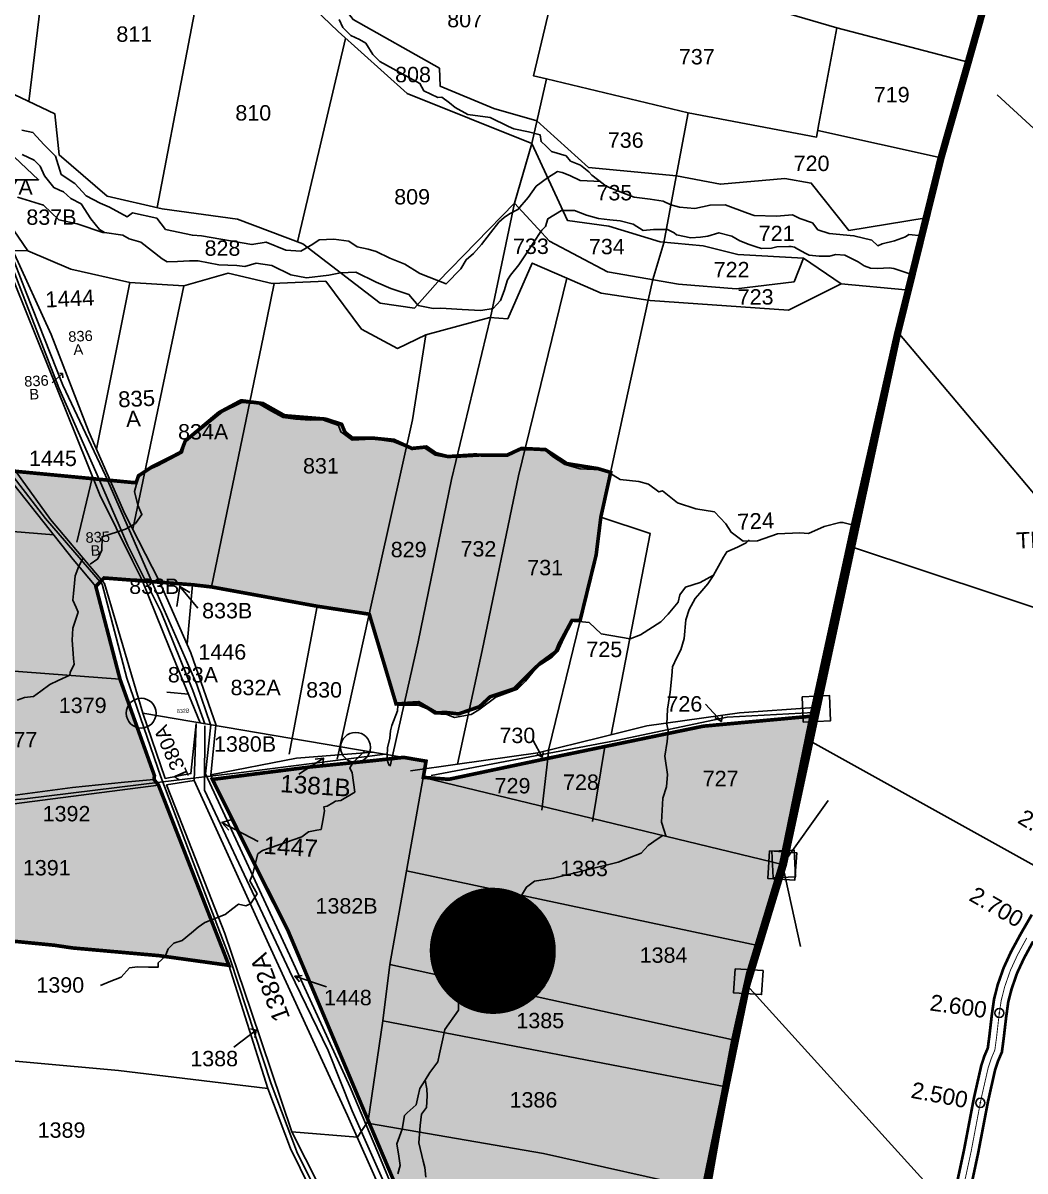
# Model space of a CAD drawing. Header units: millimetres. Extents: x 191342 to 235284, y 1600297 to 1616674.
# Drawn here: x 198775 to 199883, y 1605824 to 1607092 of the extents above; entities that cross this region are included whole.
import ezdxf
from ezdxf.enums import TextEntityAlignment as Align

# ---------------------------------------------------------------- set-up
doc = ezdxf.new("R2010")
doc.units = ezdxf.units.MM
doc.header["$LTSCALE"] = 15
doc.header["$PDMODE"] = 32
doc.header["$PDSIZE"] = 10
doc.linetypes.add('HIDDEN2', pattern=[0.1875, 0.125, -0.0625])
for name, color, linetype in [('BOUNDRY STONES', 240, 'Continuous'), ('CANAL1', 7, 'Continuous'), ('CSMark', 72, 'Continuous'), ('PLOTS', 7, 'Continuous'), ('PLOTS NO', 7, 'Continuous'), ('ROADS', 1, 'Continuous'), ('STREAMS', 4, 'Continuous'), ('text2', 7, 'Continuous'), ('VILLAGE BOUNDRY', 5, 'Continuous'), ('WUA-10', 3, 'Continuous')]:
    doc.layers.add(name, color=color, linetype=linetype)
doc.styles.get("Standard").update_dxf_attribs({"font": 'arial.ttf'})
pattern_1 = [(45, (0, 0), (-0.088388347648, 0.088388347648), [])]

msp = doc.modelspace()

# ---------------------------------------------------------------- hatches: boundary and pattern name
at = {"layer": 'PLOTS NO', "true_color": 0x7aafdf}
h = msp.add_hatch(dxfattribs=at)
h.set_pattern_fill('ANSI31', color=143)
h.set_pattern_definition(pattern_1)
h.paths.add_polyline_path([(197585.9, 1605376.7), (197603.5, 1605405.1), (197675.3, 1605583.8), (197736, 1605753.4), (197754.3, 1605854.1), (197827.3, 1605899.7), (197863.9, 1605906.7), (197878.2, 1605906.9), (197895.3, 1605914.6), (197907.8, 1605953.9), (197907.6, 1605967.4), (197906.5, 1606034), (197950.2, 1606157.4), (197992, 1606152.1), (197991.4, 1606172.8), (198009.2, 1606158.3), (198041.1, 1606163), (198068.6, 1606274.5), (198068.5, 1606405.8), (198073.1, 1606435.5), (198094.7, 1606439), (198107, 1606514.1), (198107.8, 1606519), (198111.7, 1606524.4), (198169.4, 1606540.1), (198230.1, 1606558.7), (198261, 1606570.5), (198346.7, 1606605.7), (198485.7, 1606674.5), (198647.1, 1606774.3), (198673.8, 1606801), (198698, 1606798.7), (198706.8, 1606740.7), (198715.6, 1606682.6), (198727.5, 1606635.9), (198753.3, 1606597.8), (198897, 1606584.1), (198900.2, 1606584.1), (198902.8, 1606591.6), (198917.7, 1606601.4), (198949.6, 1606617.5), (198954.5, 1606630.1), (198991.9, 1606661.4), (199016.2, 1606674.5), (199040.3, 1606671.4), (199064.3, 1606657.9), (199109.5, 1606654.2), (199127.3, 1606648.5), (199131.1, 1606639.5), (199139.4, 1606633), (199162.7, 1606633.1), (199185.3, 1606630.8), (199205, 1606621.8), (199221, 1606623.4), (199231.7, 1606616), (199244.8, 1606612.8), (199273.4, 1606614.6), (199309.7, 1606614.2), (199326.1, 1606621.8), (199352.6, 1606620.5), (199376.3, 1606605), (199410.6, 1606599.5), (199424.7, 1606595.3), (199413.8, 1606545.9), (199408.6, 1606504), (199390.9, 1606431.8), (199381.9, 1606431.9), (199367.7, 1606405.6), (199364.3, 1606397.4), (199346.3, 1606384.2), (199330.5, 1606368.7), (199318.4, 1606356.4), (199291.5, 1606347.5), (199279.6, 1606336.5), (199256.5, 1606328.5), (199242.7, 1606330.1), (199231.9, 1606329.7), (199212.6, 1606341), (199187.5, 1606339.5), (199157.9, 1606438.7), (199100.1, 1606447.5), (198983.5, 1606468.8), (198962.5, 1606471.2), (198864.7, 1606478.7), (198855.6, 1606469.4), (198882.3, 1606367), (198920.4, 1606260.3), (198919.9, 1606256.2), (198924.9, 1606249.8), (199002.7, 1606050.8), (198925.4, 1606061.5), (198829.8, 1606070), (198809.6, 1606073), (198693.9, 1606084.4), (198687.9, 1606041.4), (198701.2, 1606040.2), (198693.2, 1605951.5), (198680.7, 1605811.2), (198714.8, 1605809.2), (198705.8, 1605754), (198691.8, 1605662.1), (198670.7, 1605556.5), (198763.7, 1605536.7), (198756.7, 1605421.8), (198656.1, 1605412.3), (198611.7, 1605380.8), (198574.4, 1605375.1), (198513.1, 1605322.5), (198371.9, 1605207.6), (198259.8, 1605124.1), (198239.4, 1605113.9), (198211.5, 1605211.8), (198070.2, 1605239.5), (198009.9, 1605249.5), (197828, 1605287), (197834.7, 1605315.1), (197739, 1605330.3)])
at = {"layer": 'PLOTS NO', "true_color": 0xafd9aa}
h = msp.add_hatch(dxfattribs=at)
h.set_pattern_fill('ANSI31', color=9)
h.set_pattern_definition(pattern_1)
h.paths.add_polyline_path([(199490.2, 1605124.4), (199482.5, 1605419.8), (199483.3, 1605543.8), (199498.5, 1605656.8), (199530.3, 1605798.3), (199551.9, 1605916.7), (199575.8, 1606025.7), (199614.6, 1606162.2), (199644.2, 1606299), (199648.8, 1606326.2), (199527.2, 1606315), (199418.2, 1606292.5), (199355.1, 1606279.4), (199245.8, 1606256.3), (199217.6, 1606258.4), (199220.6, 1606276.3), (199195.8, 1606280.5), (199157.5, 1606276.4), (199091.4, 1606269.8), (198984.5, 1606256.2), (199027.1, 1606170.4), (199067.8, 1606089.6), (199116.7, 1605973.9), (199156.8, 1605879), (199231.8, 1605702.4), (199283.8, 1605582.6), (199368.9, 1605401), (199424.1, 1605288.5), (199478.5, 1605153.4)])
at = {"layer": 'text2'}
h = msp.add_hatch(dxfattribs=at)
h.set_pattern_fill('ANSI31', color=5)
h.set_pattern_definition([(45, (8430.96484, -6611.84078), (-0.088388347648, 0.088388347648), [])])
edge = h.paths.add_edge_path()
edge.add_arc((199294.4, 1606066.8), 69.1, 0, 360)
h.paths.add_polyline_path([(199215.7, 1606035.7), (199373.1, 1606035.7), (199373.1, 1606097.8), (199215.7, 1606097.8)], flags=9)

# ---------------------------------------------------------------- linework, layer by layer
at = {"layer": 'BOUNDRY STONES', "color": 1}
for points in [[(199636.3, 1606347.5), (199666.5, 1606348.9), (199667.8, 1606320.9), (199637.6, 1606319.5)], [(199636.3, 1606347.5), (199666.5, 1606348.9), (199667.8, 1606320.9), (199637.6, 1606319.5)], [(199600.2, 1606177.1), (199630.3, 1606175.1), (199628.2, 1606144.8), (199598.2, 1606146.8)], [(199600.2, 1606177.1), (199630.3, 1606175.1), (199628.2, 1606144.8), (199598.2, 1606146.8)], [(199602.9, 1606176.8), (199627.6, 1606178), (199628.9, 1606148.5), (199604.3, 1606147.4)], [(199602.9, 1606176.8), (199627.6, 1606178), (199628.9, 1606148.5), (199604.3, 1606147.4)], [(199562.3, 1606047.1), (199593.1, 1606045), (199591.4, 1606018.4), (199560.5, 1606020.4)], [(199562.3, 1606047.1), (199593.1, 1606045), (199591.4, 1606018.4), (199560.5, 1606020.4)]]:
    msp.add_lwpolyline(points, close=True, dxfattribs=at)
for points in [[(199614.6, 1606162.2), (199664.9, 1606232.7)], [(199614.6, 1606162.2), (199664.9, 1606232.7)], [(199614.6, 1606162.2), (199634.5, 1606071.6)], [(199614.6, 1606162.2), (199634.5, 1606071.6)]]:
    msp.add_lwpolyline(points, dxfattribs=at)
for centre in [(198905.7, 1606329.4), (199142.7, 1606291.6)]:
    msp.add_circle(centre, 16.5, dxfattribs=at)
at = {"layer": 'CANAL1', "color": 200, "const_width": 3}
for points in [[(199805.5, 1605801.5), (199815.2, 1605846.7), (199826.1, 1605903.9), (199834.3, 1605940.1), (199837.8, 1605950.7), (199841.5, 1605959.3), (199843.2, 1605972.3), (199845.9, 1605995.5), (199846.1, 1605996.9), (199846.4, 1605999.2), (199848.4, 1606013.3), (199852.4, 1606029.2), (199859, 1606048), (199867.1, 1606065.6), (199877.6, 1606085), (199890.2, 1606106.8)], [(199821.2, 1605798.2), (199830.9, 1605843.6), (199841.8, 1605900.7), (199849.7, 1605935.8), (199852.8, 1605945), (199857.1, 1605955), (199859.1, 1605970.3), (199861.8, 1605993.5), (199861.9, 1605994.7), (199862.3, 1605997), (199864.1, 1606010.3), (199867.8, 1606024.6), (199873.8, 1606042), (199881.4, 1606058.4), (199891.6, 1606077.2)]]:
    msp.add_lwpolyline(points, dxfattribs=at)
at = {"layer": 'CANAL1', "color": 1, "linetype": 'HIDDEN2', "ltscale": 4, "const_width": 1}
msp.add_lwpolyline([(199813.3, 1605799.9), (199823.1, 1605845.2), (199833.9, 1605902.3), (199842, 1605937.9), (199845.3, 1605947.8), (199849.3, 1605957.2), (199851.2, 1605971.3), (199853.8, 1605994.5), (199854, 1605995.8), (199854.3, 1605998.1), (199856.3, 1606011.8), (199860.1, 1606026.9), (199866.4, 1606045), (199874.2, 1606062), (199884.6, 1606081.1)], dxfattribs=at)
at = {"layer": 'PLOTS'}
for points in [[(199117.9, 1607323.2), (199102, 1607253.2), (199175.8, 1607236.5), (199373, 1607174.8), (199674.8, 1607086.5)], [(198986, 1607215.3), (198914, 1607255.7), (198895.1, 1607242.9), (198811.5, 1607251.1), (198781.4, 1607005.1)], [(196732.1, 1607224), (197074.8, 1607172.3), (197017, 1607059.9), (197369.3, 1606989.3), (197626.5, 1606880.8), (197730.8, 1606836), (197816.6, 1606807.8), (197870.8, 1606793.5), (198015.5, 1606765.3), (198020.4, 1606796.4), (198096.8, 1606795.7), (198107.8, 1606845.5), (198356, 1606824.9), (198713.3, 1606797.5), (198722.2, 1606696.5), (198740.3, 1606633.3), (198805.6, 1606543.4), (198865.2, 1606472.6), (198907.7, 1606329.3), (199143.8, 1606289.3), (199220.6, 1606276.3), (199217.6, 1606258.4), (199614.6, 1606162.2)], [(198923.3, 1606887.8), (198986, 1607215.3), (199062.8, 1607141)], [(199353.6, 1607029.9), (199339.2, 1607033.4), (199373, 1607174.8)], [(199773.4, 1606876.6), (199688, 1606862.7), (199646.4, 1606915), (199617, 1606920.1), (199545.9, 1606913.7), (199497.3, 1606922.8), (199400, 1606932.2), (199343.1, 1606983.6), (199295.5, 1606997.3), (199236.2, 1607022.1), (199235.6, 1607041.8), (199139.9, 1607095.6), (199101.6, 1607145.4), (199078.8, 1607154.1), (199062.8, 1607141), (199123.3, 1607082.4), (199199.8, 1607014), (199337.4, 1606958.6)], [(199078.7, 1606849.9), (199131.7, 1607074.8)], [(199510.3, 1606992.4), (199652.2, 1606965.8), (199654.9, 1606980.2), (199674.8, 1607086.5), (199819.9, 1607048.4)], [(198690.2, 1607051), (198706, 1607040.8), (198810.2, 1606991.5), (198815, 1606946.1), (198868.1, 1606900.3), (198928.8, 1606886.5), (199012.2, 1606875), (199084.3, 1606847.8), (199169.9, 1606782.1), (199207.7, 1606776.8), (199233.8, 1606805.9), (199318.5, 1606892.9)], [(199348.4, 1606222.2), (199355.1, 1606279.4), (199356.1, 1606288.4), (199387.3, 1606416.6), (199408.6, 1606504), (199413.8, 1606545.9), (199443.8, 1606683.2), (199466.1, 1606785.4), (199471.1, 1606808.3), (199483.5, 1606848.9), (199497.2, 1606922.2), (199510.3, 1606992.4), (199353.6, 1607029.9), (199337.4, 1606958.6)], [(198740.4, 1606925.1), (198752.9, 1606918.5), (198792.4, 1606918.6), (198745.1, 1606962.8), (198697.7, 1606983.6)], [(199653.6, 1606973), (199789.8, 1606942.7)], [(199679.5, 1606803.5), (199637.9, 1606831.9), (199565.1, 1606836.2), (199526.8, 1606845.7), (199479.2, 1606850.1), (199422.8, 1606867.3), (199377.1, 1606873.4), (199337.4, 1606958.6), (199318.5, 1606892.9), (199357.2, 1606850.9), (199421.2, 1606816.9), (199499.6, 1606803.4), (199563.2, 1606798.2), (199627.4, 1606806), (199637.9, 1606831.9)], [(198702.3, 1606917.7), (198727.6, 1606899.8), (198766.6, 1606802.8), (198801.5, 1606716), (198834.2, 1606634.6), (198859.9, 1606570.7), (198896.1, 1606497.6), (198906.3, 1606476.9), (198864.7, 1606478.7)], [(198988.5, 1606315.6), (198960.7, 1606396.1), (198925.6, 1606475.4), (198887.7, 1606549.5), (198847.9, 1606640), (198806.4, 1606747.7), (198763.8, 1606840.5), (198744.3, 1606892.4), (198727.6, 1606899.8)], [(198744.3, 1606892.4), (198780.6, 1606840.1), (198763.8, 1606840.5)], [(199318.5, 1606892.9), (199291.9, 1606766.5), (199248.9, 1606587.6), (199211.8, 1606408.2), (199180.8, 1606270.9)], [(198780.6, 1606840.1), (198827.9, 1606819.9), (198893.1, 1606805.1), (198952.9, 1606801.5), (199001.9, 1606815.4), (199050.4, 1606803.9), (199109.8, 1606806.6), (199149.2, 1606753.7), (199189, 1606732.2), (199220.5, 1606747.3), (199291.2, 1606766.3), (199311, 1606765.1), (199337.9, 1606826.6), (199376.4, 1606809.8), (199414.1, 1606793.3), (199468.5, 1606785.1), (199621.1, 1606774.7), (199679.5, 1606803.5), (199750.5, 1606797)], [(199376.4, 1606809.8), (199322.9, 1606591.7), (199282.7, 1606398.6), (199255.2, 1606272.9), (199203.6, 1606265.8)], [(198698, 1606798.7), (198715.6, 1606682.6), (198727.5, 1606635.9), (198758.1, 1606590.8), (198830.5, 1606499.2), (198855.6, 1606469.4), (198882.3, 1606367), (198920.4, 1606260.3), (198919.9, 1606256.2), (198887.3, 1606253), (198829.8, 1606247.2), (198741.2, 1606235.3), (198665.6, 1606229.5), (198557.6, 1606232), (198462.2, 1606234.1), (198344.9, 1606233), (198305.5, 1606235.8)], [(198856.3, 1606621), (198893.1, 1606805.1)], [(198952.9, 1606801.5), (198896.4, 1606532.6)], [(198925.6, 1606475.4), (198983.5, 1606468.8), (199040.9, 1606746.2), (199052.9, 1606804)], [(199157.9, 1606438.7), (199205.6, 1606653.4), (199220.5, 1606747.3)], [(198834.8, 1606518.3), (198851.9, 1606590.6)], [(198550.2, 1606392), (198564.9, 1606472.8), (198467.3, 1606481.7), (198469.1, 1606553.9), (198809.1, 1606526.2)], [(199425.2, 1606305.5), (199468.5, 1606527.8), (199413.8, 1606545.9)], [(198906.3, 1606476.9), (198937.4, 1606400.4), (198971.1, 1606318.6)], [(198962.5, 1606471.2), (198956.5, 1606405.4)], [(198983.5, 1606468.8), (199100.1, 1606447.5), (199069.4, 1606284)], [(199122.2, 1606278.4), (199157.9, 1606438.7), (199100.1, 1606447.5)], [(198289.3, 1606232.7), (198208.3, 1606233.8), (198205.8, 1606396.4), (198501.5, 1606392.6), (198550.2, 1606392), (198882.3, 1606367)], [(198934.2, 1606352.5), (198957.9, 1606350.5)], [(198966.5, 1606317.9), (198960.8, 1606262.6), (198932.4, 1606257.2), (198907.7, 1606329.3)], [(199650.1, 1606335.5), (199566.9, 1606329.8), (199464.5, 1606315.3), (199413.1, 1606302.5), (199344.1, 1606285.4), (199255.2, 1606272.9)], [(199391.8, 1605118.4), (199326.2, 1605297.1), (199287.7, 1605401.9), (199241.2, 1605528.7), (199218.8, 1605589.4), (199147.6, 1605718.6), (199072.3, 1605866.8), (199027.3, 1606000), (198998.3, 1606085.8), (198943.3, 1606225.7), (198933.8, 1606250), (198964.2, 1606255.1), (198966.5, 1606317.9)], [(198988.3, 1606315.9), (198982.6, 1606261.3), (198986.5, 1606251.2), (199067.8, 1606089.6), (199116.7, 1605973.9), (199156.8, 1605879), (199206.6, 1605761.3), (199263.6, 1605628.4), (199287, 1605575.4), (199359, 1605421.9), (199368.9, 1605401), (199424.1, 1605288.5), (199466.9, 1605182.3), (199490.2, 1605124.4)], [(199245.8, 1606256.3), (199355.1, 1606279.4), (199427.6, 1606294.4), (199527.2, 1606315), (199644.6, 1606325.8)], [(199404.5, 1606209.6), (199418.2, 1606292.5)], [(198982.6, 1606261.3), (199077.5, 1606279.5), (199162.3, 1606286.2)], [(198984.5, 1606256.2), (199115.3, 1606272.5), (199195.8, 1606280.5)], [(198710.7, 1606222.3), (198924.9, 1606249.8), (198975, 1606120.6), (199002.7, 1606050.8), (198925.4, 1606061.5), (198693.9, 1606084.4)], [(199488.6, 1605099), (199404.6, 1605292), (199348, 1605405.4), (199266.1, 1605589), (199199.1, 1605738.9), (199133.9, 1605885), (199047, 1606073.7), (198964.2, 1606255.1)], [(199180.6, 1606051.8), (199217.6, 1606258.4)], [(199199.1, 1606155.1), (199587.5, 1606072.6)], [(199002.7, 1606050.8), (199045.6, 1605914.8), (198880.7, 1605934.7), (198693.2, 1605951.5)], [(199172.7, 1605989.4), (199180.6, 1606051.8), (199430.7, 1605996.9), (199561.7, 1605968.2)], [(199156.8, 1605879), (199172.7, 1605989.4), (199551.9, 1605916.7)], [(199045.6, 1605914.8), (199070.7, 1605848.5), (199113.5, 1605761.4), (198889.3, 1605792.5), (198715.8, 1605816.5), (198714.8, 1605809.2), (198680.7, 1605811.2)], [(199144.7, 1605861), (199156.8, 1605879)], [(199158.1, 1605876), (199350.4, 1605843), (199531.2, 1605802.3)], [(199072.3, 1605866.8), (199144.7, 1605861)]]:
    msp.add_lwpolyline(points, dxfattribs=at)
at = {"layer": 'PLOTS', "color": 0}
for points in [[(199851.7, 1607012.5), (200018.8, 1606859.3), (200035.2, 1606855.1), (200033.6, 1606922)], [(199742.1, 1606750.1), (200004.9, 1606438.7), (200019.1, 1606438.8), (200056.2, 1606523.1), (200061.7, 1606588.3)], [(200076.6, 1606584.2), (200067.5, 1606549.5), (200062.2, 1606479.1), (200034.1, 1606415.4), (200015, 1606405.6), (199690.7, 1606513)], [(199644.2, 1606299), (200009, 1606096.8), (200018.9, 1605941.8), (200008, 1605894.4), (199996.1, 1605829.3), (199986, 1605788.2), (199979.1, 1605701.7), (199961.6, 1605624.1)], [(200022.2, 1605505.7), (199997.9, 1605530.4), (199973.2, 1605589.9), (199575.2, 1606028.9)]]:
    msp.add_lwpolyline(points, dxfattribs=at)
at = {"layer": 'PLOTS NO'}
for points in [[(198807.4, 1606694.2), (198818.7, 1606704.5)], [(198815.9, 1606705), (198818.7, 1606704.5), (198819.3, 1606699.9)], [(198945, 1606447.3), (198948.4, 1606469.4), (198959.6, 1606462.5)], [(198948.4, 1606469.4), (198968.4, 1606445.4)], [(199547, 1606320.2), (199529.4, 1606339.3)], [(199539.7, 1606324.5), (199547, 1606320.2), (199547.9, 1606326.1)], [(199349.1, 1606280.9), (199339, 1606299.3)], [(199107.3, 1606279.6), (199079.9, 1606262)], [(199098, 1606278.6), (199107.3, 1606279.6), (199106.7, 1606272.5)], [(199343.2, 1606284.1), (199349.1, 1606280.9), (199350, 1606285.9)], [(199002.7, 1606200.2), (198995, 1606208.6), (199005, 1606211.4)], [(198995, 1606208.6), (199035.1, 1606187.5)], [(199080.7, 1606032.5), (199075.4, 1606038.7), (199083.7, 1606039.4)], [(199075.4, 1606038.7), (199110.7, 1606027.2)], [(199032.9, 1605979.3), (199008.1, 1605960.5)], [(199026.4, 1605980.5), (199032.9, 1605979.3), (199031.4, 1605971.2)]]:
    msp.add_lwpolyline(points, dxfattribs=at)
at = {"layer": 'ROADS'}
for points in [[(198676.3, 1607053.5), (198687.6, 1606989.1), (198713, 1606937.9), (198736.8, 1606889.8), (198772.7, 1606797.3), (198814.9, 1606688.7), (198859.5, 1606586.9), (198891.1, 1606514.6), (198927.9, 1606440.8), (198962.7, 1606354.4), (198976.2, 1606317.7)], [(198982.2, 1606316.7), (198967.4, 1606360.9), (198918.4, 1606472.8), (198866.2, 1606591.8), (198819.2, 1606691.5), (198778.6, 1606794.1), (198740.5, 1606891.3)], [(199226.4, 1606260.6), (199430.9, 1606299.3), (199553.6, 1606324.8), (199649, 1606330.2)]]:
    msp.add_lwpolyline(points, dxfattribs=at)
at = {"layer": 'ROADS', "color": 1}
for points in [[(199383.3, 1605124), (199343.1, 1605242.9), (199282.3, 1605404.3), (199243.8, 1605506.4), (199211.7, 1605591.8), (199138.3, 1605724.4), (199078.6, 1605842.9), (199049.3, 1605920), (199004, 1606057.7), (198963.3, 1606164.7), (198927.3, 1606259.2), (198889.7, 1606368), (198862.6, 1606471.9), (198799.9, 1606544.5), (198753.1, 1606605.3), (198733.4, 1606636.7), (198715.9, 1606705.7), (198703.6, 1606798.3)], [(198976, 1606315.3), (198975.8, 1606244.4), (199040.2, 1606107.2), (199069.6, 1606044.6), (199112.3, 1605956.6), (199139.1, 1605890), (199183.8, 1605788.9), (199224.8, 1605694.5), (199270.6, 1605590.1), (199317.1, 1605489.6), (199365.4, 1605385.4), (199410.2, 1605291.3), (199462.1, 1605176.7), (199489, 1605104.3)], [(199490.2, 1605118.8), (199453.9, 1605204.7), (199416.5, 1605291.3), (199362.1, 1605404.4), (199316.5, 1605501.4), (199262, 1605617.5), (199216, 1605727.6), (199167.4, 1605844.2), (199136.9, 1605916.3), (199072.2, 1606057), (198976.9, 1606262.2), (198982.6, 1606316.6)], [(198011, 1606153.6), (198063, 1606164.4), (198211.4, 1606195.4), (198295.8, 1606232.2), (198332.7, 1606231.5), (198471.4, 1606230), (198592.9, 1606224.3), (198681.2, 1606227.1), (198777, 1606234.9), (198929.5, 1606253.5), (198963.1, 1606257.6), (199013.3, 1606263.6), (199175.3, 1606284)]]:
    msp.add_lwpolyline(points, dxfattribs=at)
at = {"layer": 'STREAMS'}
for points in [[(199124.6, 1607095.8), (199128.6, 1607086.9), (199137.5, 1607078), (199147.1, 1607073.7), (199153.9, 1607069.6), (199161.7, 1607056.8), (199169.5, 1607049.1), (199213.8, 1607025.1), (199218.2, 1607016.8), (199233.6, 1607009.6), (199238, 1607009.8), (199246.7, 1607003.5), (199252.7, 1606998.5), (199266.8, 1606990.7), (199291.4, 1606987.4), (199311.8, 1606977.3), (199317.7, 1606974.9), (199333.8, 1606971.6), (199346.9, 1606968.2), (199347.7, 1606960.7), (199353.2, 1606955.7), (199359.3, 1606949.8), (199375.4, 1606945.1), (199380.3, 1606939.3), (199391.4, 1606934.6), (199400.7, 1606927.3), (199404, 1606923.8), (199419.7, 1606911.4), (199438.9, 1606903.7), (199450.5, 1606899.5), (199468.2, 1606897.3), (199482.7, 1606895.1), (199491.2, 1606890.8), (199500.6, 1606888.4), (199517.6, 1606886.7), (199534.5, 1606890.7), (199551.3, 1606891), (199575.8, 1606881.8), (199583.1, 1606879.1), (199608, 1606878.3), (199625.7, 1606879.7), (199633.8, 1606875.7), (199647.7, 1606871), (199653.7, 1606863.4), (199666.2, 1606859.4), (199693.6, 1606856.8), (199713.2, 1606851.8), (199720, 1606845.7), (199724.6, 1606847.8), (199738.5, 1606851.3), (199750.7, 1606855.5), (199754.2, 1606858.2), (199768.5, 1606856.8)], [(198773.8, 1606973.2), (198786.1, 1606970.8), (198798.6, 1606957.1), (198810.9, 1606944.5), (198817.2, 1606924.5), (198832.5, 1606914.5), (198844.8, 1606900.8), (198860.3, 1606892.6), (198870.9, 1606888.4), (198890.2, 1606877.8), (198896, 1606882.2), (198923.1, 1606876), (198932.8, 1606863.7), (198962.3, 1606857.3), (198972.5, 1606856.6), (199028.2, 1606846.9), (199043.8, 1606849.7), (199065.6, 1606840.9), (199082.1, 1606839.8), (199095.4, 1606847.3), (199102.3, 1606852.4), (199118.7, 1606853.1), (199135.1, 1606850.6), (199144.6, 1606844.5), (199156.7, 1606841.8), (199165.4, 1606839.5), (199180.6, 1606831.9), (199197, 1606825.2), (199213.9, 1606815), (199242.7, 1606803.5), (199259.2, 1606820.3), (199264.8, 1606830.2), (199273.2, 1606837.1), (199282, 1606847.1), (199291.9, 1606860.1), (199301.2, 1606871.9), (199307, 1606877), (199312.8, 1606881.1), (199322.1, 1606885.7), (199333.6, 1606899), (199342.3, 1606911.4), (199354.7, 1606920.6), (199365.8, 1606927.7), (199371, 1606926.5), (199379.5, 1606923.3), (199391.1, 1606917.8), (199413.9, 1606916.5)], [(199757.7, 1606814.1), (199753.1, 1606815.3), (199742.2, 1606819.1), (199737.7, 1606820.5), (199732.4, 1606821.2), (199719.9, 1606820.6), (199712, 1606821), (199704.7, 1606823.5), (199698.1, 1606828), (199683.4, 1606835.2), (199673.5, 1606836), (199666.4, 1606834.1), (199655.1, 1606834.3), (199644.1, 1606835.2), (199640.5, 1606837), (199631.5, 1606842), (199628, 1606844.3), (199624.3, 1606844.9), (199621.7, 1606844.9), (199608.5, 1606844.4), (199602.3, 1606843.2), (199591.6, 1606842.7), (199587.6, 1606843.8), (199577.9, 1606847.1), (199567.3, 1606851.3), (199558.5, 1606856.4), (199544.3, 1606860.1), (199532, 1606856.3), (199524, 1606855), (199513.4, 1606854.3), (199497.5, 1606857.7), (199494.9, 1606859.9), (199487.4, 1606863.7), (199472.1, 1606863.5), (199460.5, 1606862.4), (199449.7, 1606869.4), (199435.1, 1606873.1), (199423.7, 1606874.2), (199411.2, 1606875.8), (199397.8, 1606879.3), (199384.6, 1606884.8), (199370.3, 1606884.7), (199355.1, 1606875.6), (199352.5, 1606866.9), (199348.4, 1606863), (199346, 1606859.1), (199341.1, 1606851.8), (199323.1, 1606824.5), (199314, 1606813.3), (199310.8, 1606808), (199307.1, 1606795.8), (199303, 1606785.3), (199294.8, 1606776.5), (199281, 1606774.2), (199260.6, 1606775.4), (199237, 1606776.9), (199228.3, 1606776.5), (199212, 1606779.8), (199201.7, 1606791.7), (199181.5, 1606798.5), (199165.6, 1606805.6), (199143.1, 1606816.5), (199125.9, 1606815.7), (199113, 1606813.1), (199088.6, 1606810.3), (199071.2, 1606813.5), (199050, 1606824), (199032.8, 1606826.4), (199020.3, 1606822.7), (199011.6, 1606823.7), (198991.7, 1606824.5), (198968.8, 1606828.9), (198959, 1606829), (198945.8, 1606828.4), (198934.3, 1606827.9), (198929, 1606831.1), (198905.3, 1606849.5), (198892.4, 1606853.5), (198885.6, 1606857.5), (198865.3, 1606860.3), (198859.7, 1606863.5), (198850.2, 1606875.4), (198839.4, 1606891.9), (198828.1, 1606897.7), (198819.7, 1606905.4), (198815.6, 1606907), (198809.1, 1606910.2), (198798.7, 1606923), (198794.2, 1606933.5), (198787.5, 1606940.1), (198774.2, 1606946.6)], [(198864.4, 1606859.8), (198835, 1606870), (198814.6, 1606874.4), (198797.9, 1606890.5), (198769.1, 1606899.3)], [(198849.5, 1606494), (198858, 1606500), (198862.2, 1606509.4), (198862.5, 1606524.3), (198888.3, 1606532.7), (198899.3, 1606538.8), (198906.6, 1606548.9), (198902, 1606559), (198898.2, 1606574.2), (198902.6, 1606590.3), (198912.1, 1606597.4), (198923.6, 1606602.5), (198951.2, 1606617.1), (198954.8, 1606629.1), (198995.4, 1606662), (199017, 1606672.7), (199035.6, 1606671.2), (199048.9, 1606663.4), (199062.8, 1606655.9), (199076.2, 1606654), (199092.4, 1606653.1), (199106.3, 1606653.4), (199123.7, 1606647.1), (199126.3, 1606640.1), (199139, 1606631), (199160.6, 1606632), (199171.9, 1606630.9), (199184.6, 1606628.9), (199205.9, 1606620.7), (199219.4, 1606622), (199230.8, 1606614.4), (199242.2, 1606612), (199259, 1606612.2), (199279, 1606613.4), (199291.3, 1606613.7), (199310.7, 1606613.3), (199324.6, 1606619.7), (199335.9, 1606620.2), (199352.7, 1606619.4), (199360.5, 1606613), (199374.1, 1606604.2), (199390.8, 1606599.2), (199413.5, 1606598.3), (199419.7, 1606597), (199435, 1606587.6), (199455.8, 1606585.4), (199466.6, 1606582.3), (199478, 1606573.8), (199482, 1606575.1), (199498.5, 1606561.7), (199518.8, 1606555.2), (199539.3, 1606551.9), (199551.9, 1606538.6), (199557.8, 1606529.2), (199571.2, 1606519.5), (199587, 1606519.6), (199609, 1606527.4), (199633.8, 1606528.5), (199643.5, 1606528), (199660.6, 1606535.6), (199677.9, 1606539.9), (199681.4, 1606540.1), (199693.2, 1606537.1)], [(199577.7, 1606520.8), (199574.6, 1606517.4), (199565, 1606512.8), (199553.2, 1606507.7), (199549.3, 1606501.7), (199538.5, 1606481.8), (199523.5, 1606473.7), (199507.2, 1606468.7), (199501.1, 1606460), (199499.2, 1606452.1), (199488.4, 1606438.6), (199480, 1606430.4), (199457.6, 1606415.7), (199446.4, 1606411.3), (199414.2, 1606417.1), (199400.9, 1606429.5), (199382.9, 1606431.3), (199372.4, 1606411.6), (199366.3, 1606397.4), (199360, 1606391.3), (199343.6, 1606380.4), (199330.4, 1606364.6), (199321.7, 1606356), (199297.7, 1606347.1), (199279.1, 1606333), (199270.6, 1606328), (199251.9, 1606324.6), (199243.6, 1606327.8), (199230.2, 1606328.5), (199221.8, 1606334.2), (199212.2, 1606338.3), (199189.3, 1606337.9), (199189.2, 1606332.1), (199182.8, 1606315.8), (199181.4, 1606309.9), (199180.5, 1606301.8), (199178.1, 1606291.1), (199177.5, 1606282.3), (199177.7, 1606277.5), (199179.9, 1606271.7)], [(199538.8, 1606482.1), (199532.1, 1606472.1), (199523.1, 1606461.9), (199518.2, 1606455.9), (199511.3, 1606443.8), (199507.9, 1606432.3), (199505.9, 1606411.8), (199502.3, 1606399.3), (199497.7, 1606390.7), (199493, 1606380.7), (199492.2, 1606370.6), (199490.4, 1606352.7), (199487.4, 1606333.7), (199486.8, 1606317.1), (199488.1, 1606310), (199487, 1606298), (199484.5, 1606282), (199487.4, 1606261.7), (199486.4, 1606248), (199482.4, 1606235.5), (199481, 1606209.1), (199483.7, 1606199.8), (199485.6, 1606193.7)]]:
    msp.add_lwpolyline(points, dxfattribs=at)
at = {"layer": 'STREAMS', "color": 4}
for points in [[(198841.5, 1606500.8), (198836.7, 1606491.8), (198832.9, 1606481.2), (198832, 1606472.8), (198830.9, 1606461.5), (198830.2, 1606454.3), (198833.8, 1606446), (198836, 1606440.8), (198832.4, 1606429.8), (198830.3, 1606423.4), (198829.3, 1606409.9), (198830.1, 1606400.2), (198830.6, 1606395.2), (198831.1, 1606389.4), (198831.6, 1606383.5), (198827.2, 1606374.1), (198827, 1606371.2), (198814.1, 1606365.4), (198804.8, 1606361.2), (198794.8, 1606353.8), (198786.6, 1606347.7), (198776.8, 1606346.6), (198768.7, 1606343.6)], [(198860.6, 1606028.4), (198870.5, 1606032.5), (198883.5, 1606037.7), (198892.9, 1606048.1), (198901.6, 1606049.1), (198913.9, 1606048.8), (198924.5, 1606048.6), (198924.6, 1606053.7), (198932.4, 1606060.5), (198935.7, 1606069), (198941.8, 1606075.2), (198951, 1606078.2), (198961.2, 1606086.8), (198968.8, 1606092.9), (198976.1, 1606098.1), (198982.9, 1606100.8), (198998.4, 1606106.9), (199006.9, 1606113.5), (199013.2, 1606118.4), (199021.5, 1606116.5), (199026.5, 1606118.7), (199033.8, 1606129.7), (199025.7, 1606144.1), (199028.9, 1606150.8), (199034.6, 1606173.9), (199040, 1606177.8), (199083.3, 1606192.9), (199090.6, 1606198.4), (199100, 1606200.2), (199104.6, 1606201), (199106.5, 1606210.8), (199108.5, 1606221.5), (199107.5, 1606225.8), (199111.2, 1606226.7), (199117.4, 1606230.2), (199120.7, 1606232.2), (199126.6, 1606232.9), (199141.9, 1606242.2), (199138.8, 1606263.4), (199136.2, 1606269), (199140, 1606275), (199146, 1606280.7), (199152.8, 1606287.8)], [(199482.5, 1606194.2), (199476.2, 1606190), (199466, 1606183.1), (199458.4, 1606174.7), (199443.4, 1606168.8), (199433, 1606164.6), (199361.6, 1606147), (199340.4, 1606143.6), (199331.7, 1606137.2), (199326.1, 1606128.1), (199321.3, 1606117.2), (199312, 1606101.4), (199300.8, 1606093.7), (199294.8, 1606085.3), (199290, 1606077.4), (199284.1, 1606065.3), (199269, 1606053.3), (199261.2, 1606042.4), (199259.4, 1606034.5), (199256.8, 1606022.6), (199256.6, 1606001.1), (199241.2, 1605979.9), (199239, 1605969.5), (199235.4, 1605952.9), (199233.6, 1605944.2), (199224.7, 1605932.5), (199219.5, 1605924.1), (199213.8, 1605914.7), (199212, 1605906.6), (199209.7, 1605896.8), (199199.8, 1605887.7), (199196.8, 1605885), (199194.2, 1605869.8), (199188.3, 1605853.6), (199190.4, 1605839.8), (199191.9, 1605829.7), (199189.5, 1605820.4)], [(199220.3, 1605816.9), (199219.2, 1605827.5), (199217.5, 1605834.5), (199212.5, 1605854.7), (199214.1, 1605873.8), (199215.6, 1605886.3), (199221.1, 1605893.7), (199222, 1605906.8), (199221.5, 1605914.4), (199219.5, 1605924.1)]]:
    msp.add_lwpolyline(points, dxfattribs=at)
at = {"layer": 'text2', "color": 3}
msp.add_point((199854.3, 1605998.1, 1), dxfattribs=at)
at = {"layer": 'text2', "color": 2, "linetype": 'Continuous'}
msp.add_point((199833.3, 1605898.9), dxfattribs=at)
at = {"layer": 'VILLAGE BOUNDRY', "linetype": 'HIDDEN2', "ltscale": 20}
for points, const_width in [([(199614.6, 1606162.2), (199614.6, 1606162.2), (199614.6, 1606162.2), (199649, 1606330.2), (199693.8, 1606536.2), (199741.9, 1606749.1), (199789.8, 1606942.7), (199819.9, 1607048.4), (199853, 1607165.2), (199887.1, 1607289.6), (199910.9, 1607379.1), (199924, 1607445.1), (199922.4, 1607446.1)], 4.5), ([(199498.5, 1605656.8), (199575.2, 1606028.9), (199615.7, 1606162.2), (199741.9, 1606749.1)], 8)]:
    msp.add_lwpolyline(points, dxfattribs=dict(at, const_width=const_width))
msp.add_lwpolyline([(199853, 1607165.2, 8, 8, 0), (199819.9, 1607048.4, 8, 8, 0), (199789.8, 1606942.7, 8, 8, 0), (199741.9, 1606749.1, 8, 8, 0), (199693.8, 1606536.2, 8, 8, 0), (199649, 1606330.2, 8, 8, 0), (199614.6, 1606162.2, 8, 8, 0), (199614.6, 1606162.2, 8, 8, 0), (199614.6, 1606162.2, 8, 8, 0), (199614.6, 1606162.2, 8, 8, 0), (199587.5, 1606072.6, 8, 8, 0), (199578, 1606041.3, 8, 8, 0), (199561.6, 1605968, 8, 8, 0), (199542.2, 1605865.5, 8, 8, 0), (199530.3, 1605798.3, 8, 8, 0)], format="xyseb", dxfattribs=at)
at = {"layer": 'WUA-10', "color": 15, "const_width": 4}
for points in [[(198753.3, 1606597.8), (198897, 1606584.1), (198900.2, 1606584.1), (198902.8, 1606591.6), (198917.7, 1606601.4), (198949.6, 1606617.5), (198954.5, 1606630.1), (198991.9, 1606661.4), (199016.2, 1606674.5), (199040.3, 1606671.4), (199064.3, 1606657.9), (199109.5, 1606654.2), (199127.3, 1606648.5), (199131.1, 1606639.5), (199139.4, 1606633), (199162.7, 1606633.1), (199185.3, 1606630.8), (199205, 1606621.8), (199221, 1606623.4), (199231.7, 1606616), (199244.8, 1606612.8), (199273.4, 1606614.6), (199309.7, 1606614.2), (199326.1, 1606621.8), (199352.6, 1606620.5), (199376.3, 1606605), (199410.6, 1606599.5), (199424.7, 1606595.3), (199413.8, 1606545.9), (199408.6, 1606504), (199390.9, 1606431.8), (199381.9, 1606431.9), (199367.7, 1606405.6), (199364.3, 1606397.4), (199346.3, 1606384.2), (199330.5, 1606368.7), (199318.4, 1606356.4), (199291.5, 1606347.5), (199279.6, 1606336.5), (199256.5, 1606328.5), (199242.7, 1606330.1), (199231.9, 1606329.7), (199212.6, 1606341), (199187.5, 1606339.5), (199157.9, 1606438.7), (199100.1, 1606447.5), (198983.5, 1606468.8), (198962.5, 1606471.2), (198864.7, 1606478.7), (198855.6, 1606469.4), (198882.3, 1606367), (198920.4, 1606260.3), (198919.9, 1606256.2), (198924.9, 1606249.8), (199002.7, 1606050.8), (198925.4, 1606061.5), (198829.8, 1606070), (198809.6, 1606073), (198693.9, 1606084.4)], [(199530.3, 1605798.3), (199551.9, 1605916.7), (199575.8, 1606025.7), (199614.6, 1606162.2), (199644.2, 1606299), (199648.8, 1606326.2), (199527.2, 1606315), (199418.2, 1606292.5), (199355.1, 1606279.4), (199245.8, 1606256.3), (199217.6, 1606258.4), (199220.6, 1606276.3), (199195.8, 1606280.5), (199157.5, 1606276.4), (199091.4, 1606269.8), (198984.5, 1606256.2), (199027.1, 1606170.4), (199067.8, 1606089.6), (199116.7, 1605973.9), (199156.8, 1605879), (199231.8, 1605702.4)]]:
    msp.add_lwpolyline(points, dxfattribs=at)

# ---------------------------------------------------------------- texts
at = {"layer": 'CSMark', "color": 1}
for s, rotation, p in [('TE 3.175', 2.8086, (199873, 1606519.9)), ('2.800', 328.9028, (199877.9, 1606216.6)), ('2.700', 330.1289, (199824, 1606131)), ('2.600', 352.0768, (199777.9, 1606010)), ('2.500', 349.2421, (199757.3, 1605913.5))]:
    msp.add_text(s, height=18, rotation=rotation, dxfattribs=at).set_placement(p, align=Align.MIDDLE_LEFT)
at = {"layer": 'PLOTS NO'}
for s, p in [('807', (199244, 1607087)), ('811', (198878.3, 1607071)), ('737', (199500.1, 1607046)), ('808', (199186.4, 1607026.3)), ('719', (199715.5, 1607004.1)), ('810', (199009.8, 1606984)), ('736', (199421.5, 1606953.9)), ('720', (199626.9, 1606928.2)), ('837A', (198730.4, 1606902.1)), ('735', (199408.9, 1606895.8)), ('809', (199185.4, 1606891.3)), ('837B', (198778.8, 1606868.8)), ('721', (199588.3, 1606850.8)), ('828', (198975.8, 1606834.6)), ('733', (199316.7, 1606836.6)), ('734', (199400.6, 1606836.3)), ('722', (199538.5, 1606810.8)), ('723', (199565.1, 1606780.7)), ('834A', (198946.5, 1606631.7)), ('1445', (198781.8, 1606602.3)), ('831', (199084.6, 1606594.1)), ('829', (199181.6, 1606501.6)), ('732', (199258.7, 1606502.4)), ('731', (199332.5, 1606481.7)), ('833B', (198892.5, 1606461.1)), ('833B', (198973.1, 1606434.1)), ('1446', (198969, 1606388.5)), ('725', (199397.8, 1606391.3)), ('833A', (198935.2, 1606363.3)), ('832A', (199004.5, 1606349.2)), ('830', (199088.1, 1606346.6)), ('1379', (198814.7, 1606329.5)), ('726', (199486.3, 1606331.1)), ('730', (199301.7, 1606296.3)), ('1377', (198738.1, 1606291.6)), ('1380B', (198986.2, 1606286.8)), ('727', (199526.4, 1606248.7)), ('729', (199296.4, 1606240.7)), ('728', (199372, 1606244.6)), ('1392', (198796.8, 1606209.8)), ('1391', (198775, 1606150.1)), ('1383', (199368.8, 1606149.3)), ('1382B', (199098.4, 1606108)), ('1384', (199456.7, 1606053.6)), ('1390', (198789.9, 1606020.6)), ('1448', (199107.8, 1606006.7)), ('1385', (199320.4, 1605981.3)), ('1388', (198960, 1605939.3)), ('1386', (199312.9, 1605893.7)), ('1389', (198791.3, 1605860.3))]:
    msp.add_text(s, height=17, dxfattribs=at).set_placement(p)
for s, height, rotation, p in [('1444', 17.5, 2.6274, (198800.1, 1606777.4)), ('836', 11.62, 2.6274, (198825.4, 1606739.4)), ('A', 11.6, 2.6274, (198831.1, 1606725.1)), ('836', 11.62, 2.6274, (198776.7, 1606690)), ('B', 11.6, 2.6274, (198782.4, 1606675.7)), ('835', 17.5, 2.6274, (198880.7, 1606667.1)), ('A', 17.5, 2.6274, (198889.3, 1606645.5)), ('724', 17.5, 2.6274, (199565, 1606531.9)), ('835', 11.62, 2.6274, (198844.5, 1606517.4)), ('B', 11.6, 2.6274, (198850.1, 1606503.1)), ('832B', 4.26, 2.6274, (198945.3, 1606329.5)), ('1380A', 15.81, 113.6216, (198959.2, 1606259.3)), ('1381B', 19.32, 356.1919, (199058.8, 1606242.2)), ('1447', 19.32, 356.1919, (199040.4, 1606174.1)), ('1382A', 19.32, 110.1747, (199070.6, 1605992.9))]:
    msp.add_text(s, height=height, rotation=rotation, dxfattribs=at).set_placement(p)
at = {"layer": 'PLOTS NO', "color": 1}
msp.add_text('TC9', height=40, dxfattribs=at).set_placement((199294.4, 1606066.8), align=Align.MIDDLE_CENTER)

doc.saveas('drawing.dxf')
